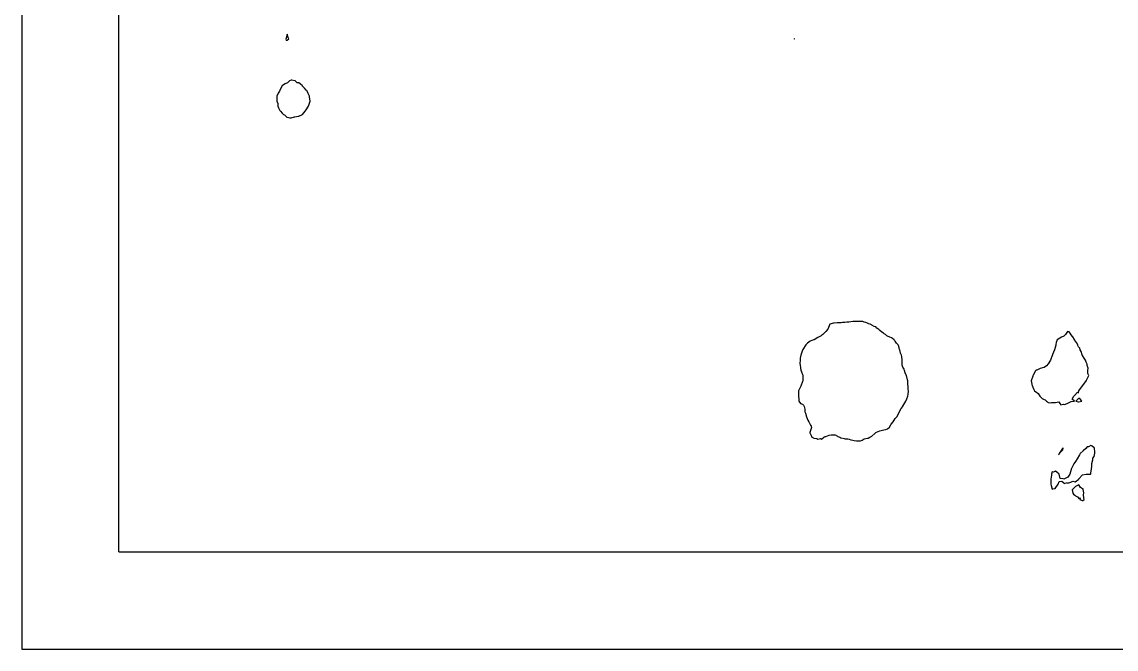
# Model space of a CAD drawing. Header units: millimetres. Extents: x 0 to 600, y 0 to 900.
# Drawn here: x 0 to 146.7, y 0 to 84.1 of the extents above; entities that cross this region are included whole.
import ezdxf

# ---------------------------------------------------------------- set-up
doc = ezdxf.new("R2010")
doc.units = ezdxf.units.MM
for name, color, linetype in [('CORTE', 1, 'Continuous'), ('GRABADO', 5, 'Continuous'), ('HOJA', 8, 'Continuous')]:
    doc.layers.add(name, color=color, linetype=linetype)

msp = doc.modelspace()

# ---------------------------------------------------------------- linework, layer by layer
at = {"layer": 'CORTE'}
msp.add_lwpolyline([(146.77, 13), (146.43, 13), (146.14, 13), (146.02, 13), (145.89, 13), (145.89, 13), (145.23, 13), (144.47, 13), (143.82, 13), (142.94, 13), (142.55, 13), (106.02, 13), (104.74, 13), (103.47, 13), (102.28, 13), (100.48, 13), (98.68, 13), (96.99, 13), (96.19, 13), (96.19, 13), (95.67, 13), (94.72, 13), (94.02, 13), (93.22, 13), (92.57, 13), (92.2, 13), (91.88, 13), (91.61, 13), (91.34, 13), (90.79, 13), (90.12, 13), (89.49, 13), (88.95, 13), (88.44, 13), (88.05, 13), (87.46, 13), (86.66, 13), (86.25, 13), (86.07, 13), (85.83, 13), (85.22, 13), (84.21, 13), (83.22, 13), (82.57, 13), (81.99, 13), (80.99, 13), (80.53, 13), (80.01, 13), (79.46, 13), (78.8, 13), (30.85, 13), (30.51, 13), (30.17, 13), (29.84, 13), (29.44, 13), (29.05, 13), (28.67, 13), (28.28, 13), (27.81, 13), (27.46, 13), (27.05, 13), (26.67, 13), (26.27, 13), (25.86, 13), (25.48, 13), (25.05, 13), (24.67, 13), (24.34, 13), (23.94, 13), (23.46, 13), (22.99, 13), (22.58, 13), (22.15, 13), (21.76, 13), (21.37, 13), (20.96, 13), (20.54, 13), (13.07, 13), (13.07, 13), (13.06, 13), (13.05, 13), (13.04, 13.01), (13.04, 13.01), (13.03, 13.01), (13.03, 13.02), (13.02, 13.02), (13.02, 13.03), (13.01, 13.03), (13.01, 13.04), (13.01, 13.04), (13, 13.05), (13, 13.06), (13, 13.07), (13, 13.07), (13, 13.07), (13, 112.25)], dxfattribs=at)
at = {"layer": 'GRABADO'}
msp.add_lwpolyline([(157.78, 13), (116.96, 13), (115.52, 13), (114.1, 13), (112.77, 13), (110.76, 13), (108.75, 13), (106.86, 13), (105.97, 13), (105.97, 13), (105.38, 13), (104.32, 13), (103.54, 13), (102.65, 13), (101.92, 13), (101.51, 13), (101.15, 13), (100.85, 13), (100.55, 13), (99.93, 13), (99.18, 13), (98.48, 13), (97.88, 13), (97.31, 13), (96.87, 13), (96.21, 13), (95.32, 13), (94.86, 13), (94.66, 13), (94.38, 13), (93.71, 13), (92.58, 13), (91.47, 13), (90.75, 13), (90.1, 13), (88.98, 13), (88.47, 13), (87.88, 13), (87.27, 13), (86.53, 13), (32.94, 13), (32.56, 13), (32.18, 13), (31.82, 13), (31.37, 13), (30.93, 13), (30.5, 13), (30.06, 13), (29.55, 13), (29.15, 13), (28.7, 13), (28.27, 13), (27.82, 13), (27.37, 13), (26.94, 13), (26.46, 13), (26.04, 13), (25.66, 13), (25.22, 13), (24.68, 13), (24.16, 13), (23.69, 13), (23.22, 13), (22.78, 13), (22.34, 13), (21.88, 13), (21.42, 13), (13.07, 13), (13.07, 13), (13.06, 13), (13.05, 13), (13.04, 13.01), (13.04, 13.01), (13.03, 13.01), (13.03, 13.02), (13.02, 13.02), (13.02, 13.03), (13.01, 13.03), (13.01, 13.04), (13.01, 13.04), (13, 13.05), (13, 13.06), (13, 13.07), (13, 13.07), (13, 82.08), (13, 82.19), (13, 83.41), (13, 83.41), (13, 83.41), (13, 122.53)], dxfattribs=at)
for points in [[(35.54, 82.4), (35.38, 81.84), (35.44, 81.68), (35.54, 81.67), (35.79, 81.85), (35.67, 82.05), (35.55, 82.47), (35.54, 82.4)], [(103.5, 81.85), (103.52, 81.82), (103.56, 81.86), (103.54, 81.92), (103.54, 81.92), (103.5, 81.85)], [(37.1, 71.5), (37.1, 71.5), (37.6, 71.73), (37.99, 72.16), (38.11, 72.33), (38.43, 72.84), (38.62, 73.51), (38.55, 74.09), (38.54, 74.18), (38.39, 74.54), (38.22, 74.85), (38.18, 74.93), (38.12, 74.98), (37.89, 75.24), (37.61, 75.52), (37.61, 75.52), (37.59, 75.54), (37.59, 75.54), (37.59, 75.54), (37.31, 75.83), (37.1, 75.96), (36.91, 75.96), (36.61, 76.22), (36.59, 76.24), (36.59, 76.24), (36.17, 76.34), (36.1, 76.34), (35.88, 76.22), (35.6, 75.97), (35.3, 75.82), (35.08, 75.71), (34.9, 75.54), (34.58, 74.99), (34.51, 74.86), (34.36, 74.57), (34.18, 74.18), (34.16, 73.64), (34.17, 73.52), (34.32, 73.17), (34.31, 72.82), (34.41, 72.61), (34.57, 72.26), (34.62, 72.21), (34.64, 72.15), (34.89, 71.91), (35.08, 71.72), (35.21, 71.66), (35.38, 71.47), (35.5, 71.37), (35.57, 71.36), (35.92, 71.27), (36.07, 71.26), (36.53, 71.41), (36.59, 71.41), (37.05, 71.49), (37.1, 71.5)], [(105.57, 30.32), (105.68, 30.05), (105.77, 29.9), (105.82, 29.74), (105.68, 29.31), (105.62, 29.05), (105.63, 29), (105.68, 28.83), (105.82, 28.57), (105.88, 28.42), (106.11, 28.35), (106.16, 28.32), (106.55, 28.24), (106.67, 28.17), (107.05, 28.25), (107.17, 28.16), (107.47, 28.42), (107.68, 28.51), (107.76, 28.53), (108.2, 28.68), (108.46, 28.75), (108.75, 28.76), (109.01, 28.74), (109.3, 28.55), (109.38, 28.54), (109.62, 28.42), (109.78, 28.36), (109.82, 28.33), (110.19, 28.24), (110.33, 28.21), (110.68, 28.2), (110.86, 28.15), (111.11, 28.07), (111.38, 28.03), (111.56, 27.97), (111.88, 27.94), (112.05, 27.95), (112.39, 27.93), (112.61, 28.04), (112.9, 28.19), (113.33, 28.29), (113.43, 28.32), (113.65, 28.42), (113.93, 28.57), (114.3, 28.91), (114.45, 29.05), (114.56, 29.12), (115, 29.26), (115.15, 29.33), (115.53, 29.41), (115.8, 29.48), (116.03, 29.53), (116.28, 29.79), (116.53, 30.16), (116.77, 30.48), (117.05, 30.95), (117.26, 31.18), (117.57, 31.76), (117.61, 31.86), (117.86, 32.26), (118.06, 32.56), (118.09, 32.61), (118.46, 33.25), (118.61, 33.58), (118.76, 33.93), (118.8, 34.18), (118.85, 34.6), (118.8, 34.86), (118.8, 35.29), (118.76, 35.5), (118.75, 35.99), (118.72, 36.12), (118.61, 36.52), (118.57, 36.61), (118.56, 36.66), (118.37, 37.04), (118.28, 37.36), (118.23, 37.55), (118.09, 37.82), (118.03, 37.97), (118, 38.07), (118, 38.65), (117.98, 38.77), (117.94, 39.26), (117.88, 39.44), (117.76, 39.7), (117.65, 40.14), (117.62, 40.21), (117.56, 40.41), (117.47, 40.71), (117.43, 40.82), (117.24, 41.06), (117.05, 41.29), (116.97, 41.4), (116.9, 41.5), (116.68, 41.67), (116.55, 41.77), (116.33, 41.86), (116.04, 41.97), (115.91, 42.03), (115.73, 42.19), (115.58, 42.3), (115.5, 42.37), (115.24, 42.53), (114.97, 42.75), (114.91, 42.81), (114.84, 42.88), (114.59, 43.07), (114.46, 43.22), (114.25, 43.28), (113.94, 43.45), (113.88, 43.48), (113.7, 43.57), (113.49, 43.65), (113.42, 43.69), (113.11, 43.83), (112.91, 43.88), (112.7, 43.96), (112.41, 43.95), (112.18, 43.95), (111.89, 43.95), (111.65, 43.93), (111.37, 43.93), (111.1, 43.9), (110.84, 43.88), (110.55, 43.87), (110.32, 43.83), (109.99, 43.81), (109.8, 43.76), (109.43, 43.76), (109.27, 43.75), (108.89, 43.74), (108.76, 43.73), (108.29, 43.57), (108.02, 42.9), (107.76, 42.59), (107.33, 42.19), (107.22, 42.11), (107.11, 42.04), (106.69, 41.81), (106.18, 41.51), (106.16, 41.5), (106.11, 41.48), (105.65, 41.31), (105.31, 41.03), (105.14, 40.9), (105.07, 40.81), (104.68, 40.19), (104.64, 40.12), (104.63, 40.11), (104.38, 39.45), (104.3, 39.01), (104.33, 38.77), (104.29, 38.31), (104.3, 38.09), (104.37, 37.74), (104.41, 37.4), (104.48, 37.21), (104.64, 36.83), (104.66, 36.75), (104.68, 36.71), (104.67, 36.03), (104.67, 35.98), (104.64, 35.9), (104.4, 35.27), (104.11, 34.63), (104.1, 34.59), (104.1, 34.58), (104.1, 33.9), (104.08, 33.85), (104.12, 33.61), (104.14, 33.28), (104.15, 33.27), (104.37, 32.96), (104.61, 32.86), (104.74, 32.72), (104.84, 32.55), (104.92, 32.21), (104.95, 31.85), (105.03, 31.67), (105.15, 31.16), (105.16, 31.16), (105.35, 30.73), (105.48, 30.47), (105.57, 30.32)], [(140.53, 33.18), (140.62, 33.23), (141.06, 33.27), (140.79, 33.53), (141.01, 33.95), (141.11, 34.06), (141.49, 34.46), (141.62, 34.4), (141.65, 34.63), (142.15, 35.3), (142.2, 35.35), (142.67, 36.02), (142.67, 36.03), (142.68, 36.06), (143.02, 36.69), (142.89, 36.98), (142.89, 37.39), (142.9, 37.7), (142.79, 38.06), (142.77, 38.21), (142.66, 38.51), (142.58, 38.63), (142.55, 38.74), (142.36, 39.02), (142.15, 39.39), (142.12, 39.42), (142.12, 39.46), (141.99, 39.93), (141.84, 40.13), (141.79, 40.37), (141.62, 40.57), (141.55, 40.75), (141.53, 40.83), (141.35, 41.15), (141.1, 41.51), (141.1, 41.51), (141.1, 41.51), (141.1, 41.52), (141.1, 41.52), (140.88, 41.9), (140.58, 42.2), (140.57, 42.22), (140.57, 42.23), (140.37, 42.57), (140.15, 42.61), (139.87, 42.2), (139.64, 41.97), (139.36, 41.83), (139.1, 41.72), (138.75, 41.5), (138.62, 41.11), (138.56, 40.85), (138.57, 40.78), (138.41, 40.14), (138.15, 39.52), (138.12, 39.44), (138.09, 39.37), (137.87, 38.74), (137.56, 38.25), (137.34, 38.02), (137.01, 37.77), (136.78, 37.73), (136.48, 37.66), (136.05, 37.43), (135.96, 37.42), (135.84, 37.33), (135.55, 36.75), (135.51, 36.66), (135.48, 36.6), (135.28, 35.99), (135.3, 35.76), (135.41, 35.32), (135.43, 35.26), (135.48, 35.15), (135.61, 34.82), (135.73, 34.66), (135.88, 34.53), (135.98, 34.46), (136.22, 34.27), (136.42, 33.95), (136.46, 33.89), (136.51, 33.84), (136.76, 33.63), (137.01, 33.48), (137.15, 33.46), (137.33, 33.27), (137.47, 33.17), (137.54, 33.1), (137.84, 33.05), (138.02, 33.07), (138.4, 33.09), (138.54, 33.08), (139, 33.15), (139.13, 32.93), (139.24, 32.79), (139.6, 32.85), (139.74, 32.8), (140.08, 32.93), (140.53, 33.18)], [(141.87, 33.48), (141.68, 33.66), (141.28, 33.26), (141.28, 33.26), (141.6, 33.16), (141.68, 33.16), (142.08, 33.26), (141.87, 33.48)], [(139.01, 22.48), (139.37, 22.55), (139.66, 22.3), (139.68, 22.23), (140.14, 22.34), (140.2, 22.28), (140.61, 22.4), (140.88, 22.51), (141.15, 22.42), (141.65, 22.82), (141.65, 22.83), (142.17, 23.36), (142.65, 23.48), (142.72, 23.49), (143.23, 23.49), (143.27, 23.52), (143.25, 23.59), (143.37, 24.2), (143.39, 24.48), (143.39, 24.89), (143.54, 25.38), (143.55, 25.6), (143.7, 25.86), (143.8, 26.29), (143.82, 26.43), (143.75, 26.96), (143.75, 26.98), (143.73, 26.99), (143.46, 27.22), (143.26, 27.3), (142.94, 27.14), (142.77, 27.12), (142.61, 26.91), (142.26, 26.62), (141.84, 26.22), (141.75, 26.08), (141.46, 25.54), (141.22, 25.17), (141.01, 24.84), (140.7, 24.25), (140.65, 24.16), (140.64, 24.08), (140.44, 23.46), (140.17, 23.07), (139.66, 22.81), (139.57, 22.86), (139.14, 22.91), (139.02, 23.46), (138.72, 23.73), (138.54, 23.85), (138.28, 23.74), (138.08, 23.79), (138.01, 23.48), (138, 23.35), (137.93, 22.79), (137.89, 22.52), (137.91, 22.12), (137.97, 21.96), (138.08, 21.47), (138.17, 21.48), (138.5, 21.53), (138.89, 22.14), (139.01, 22.48)], [(139.58, 26.96), (139.57, 26.98), (139.46, 26.91), (139.13, 26.36), (139.01, 26.23), (138.94, 26.08), (139.01, 26.13), (139.11, 26.32), (139.53, 26.75), (139.58, 26.96)], [(140.94, 20.77), (141.13, 20.66), (141.21, 20.56), (141.47, 20.43), (141.7, 20.16), (141.86, 20.28), (141.81, 20.07), (142.11, 19.94), (142.19, 19.93), (142.38, 20.06), (142.34, 20.28), (142.29, 20.71), (142.31, 20.95), (142.26, 21.4), (142.24, 21.49), (142.17, 21.52), (141.87, 21.67), (141.66, 22.02), (141.2, 21.82), (140.75, 21.39), (140.86, 20.94), (140.94, 20.77)]]:
    msp.add_lwpolyline(points, close=True, dxfattribs=at)
at = {"layer": 'HOJA'}
msp.add_lwpolyline([(0, 0), (600, 0), (600, 900), (0, 900)], close=True, dxfattribs=at)

doc.saveas('drawing.dxf')
